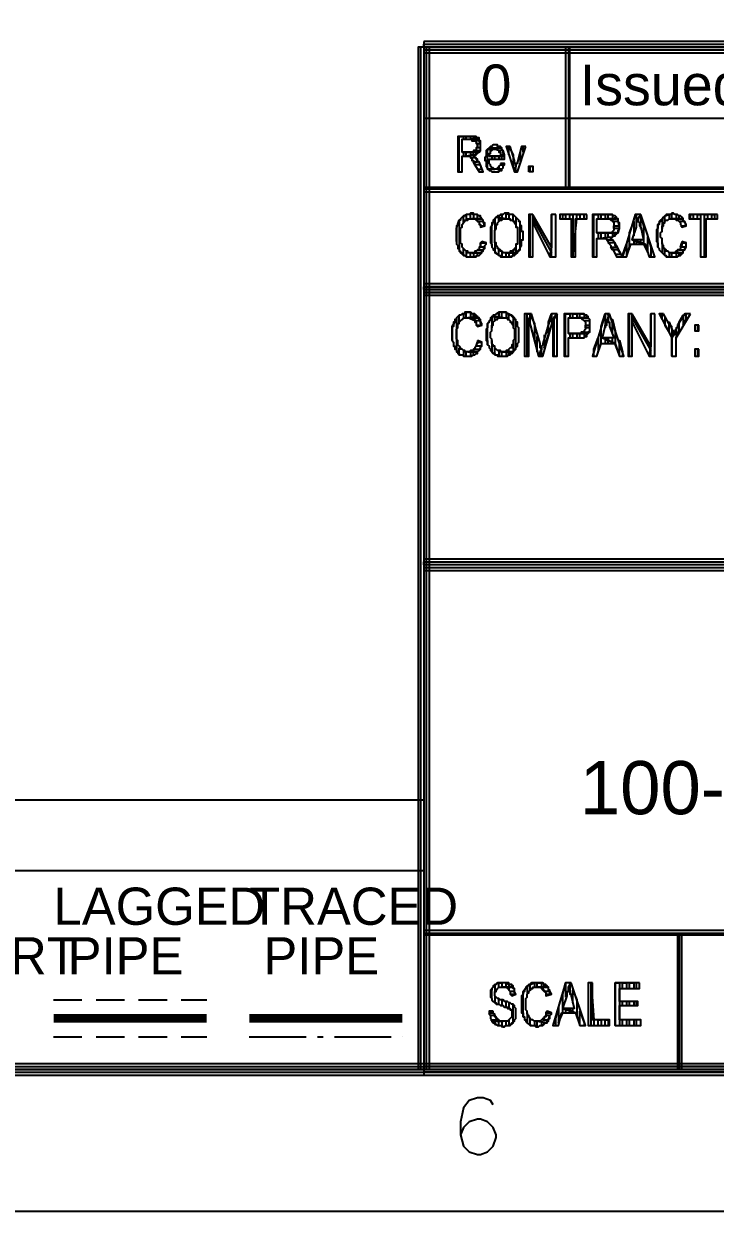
# Model space of a CAD drawing. Extents: x 0 to 594, y 0 to 420.
# Drawn here: x 375.8 to 424.6, y 0 to 83.8 of the extents above; entities that cross this region are included whole.
import ezdxf

# ---------------------------------------------------------------- set-up
doc = ezdxf.new("R2010")
doc.units = 0
doc.linetypes.add('GT110', pattern=[3, 2, -1])
doc.linetypes.add('GT111', pattern=[6, 4, -0.8, 0.4, -0.8])
doc.styles.add('HTX1', font='O8116901', dxfattribs={"width": 1.02})

msp = doc.modelspace()

# ---------------------------------------------------------------- linework, layer by layer
at = {"layer": 'GT_1', "flags": 128}
for points in [[(0, 0), (594, 0), (594, 420), (0, 420), (0, 0)], [(25, 10), (584, 10), (584, 85), (404, 85), (404, 410), (25, 410), (25, 10)], [(403.6, 10), (404.4, 10), (404.4, 82.1), (403.6, 82.1), (403.6, 10)], [(404.2, 10), (404.2, 82.1), (404, 82.1), (404, 10), (403.8, 10), (403.8, 82.1)], [(404, 82.5), (404, 81.7), (584, 81.7), (584, 82.5), (404, 82.5)], [(404, 81.9), (584, 81.9), (584, 82.1), (404, 82.1), (404, 82.3), (584, 82.3)], [(404, 82.1), (584, 82.1)], [(414.3, 82.1), (414, 82.1), (414, 72.1), (414.3, 72.1), (414.3, 82.1)], [(414.2, 82.1), (414.2, 72.1)], [(404, 77.1), (584, 77.1)], [(407.3, 75.8), (406.4, 75.8), (406.4, 73.3), (406.7, 73.3), (406.7, 74.4), (407, 74.4), (407.5, 74.5), (407.5, 74.5), (407.6, 74.5), (407.6, 74.5), (407.7, 74.5), (407.7, 74.6), (407.8, 74.6), (407.8, 74.6), (407.9, 74.7), (407.9, 74.7), (407.9, 74.7), (406.7, 74.7), (406.7, 75.6), (407.3, 75.6), (407.9, 75.6), (407.9, 75.7), (407.8, 75.7), (407.8, 75.7), (407.7, 75.8), (407.7, 75.8), (407.7, 75.8), (407.6, 75.8), (407.6, 75.8), (407.5, 75.8), (407.5, 75.8), (407.4, 75.8), (407.3, 75.8)], [(406.5, 73.3), (406.5, 75.8), (406.8, 75.8), (406.8, 75.6)], [(407.9, 75.6), (407.3, 75.6), (407.4, 75.6), (407.4, 75.5), (407.5, 75.5), (407.5, 75.5), (407.6, 75.5), (407.6, 75.5), (407.7, 75.4), (407.7, 75.4), (407.7, 75.3), (407.8, 75.3), (407.8, 75.2), (407.8, 75.1), (407.8, 75.1), (407.8, 75), (407.7, 75), (407.7, 74.9), (407.7, 74.9), (407.7, 74.8), (407.6, 74.8), (407.6, 74.8), (407.5, 74.8), (407.5, 74.7), (407.4, 74.7), (407.3, 74.7), (407.3, 74.7), (406.7, 74.7), (407.9, 74.7), (408, 74.8), (408, 74.8), (408, 74.9), (408, 74.9), (408, 75), (408, 75.1), (408, 75.1), (408, 75.2), (408, 75.3), (408, 75.3), (408, 75.4), (408, 75.5), (408, 75.5), (407.9, 75.5), (407.9, 75.6)], [(407, 75.6), (407, 75.8), (407.3, 75.8), (407.3, 75.6)], [(407.6, 74.8), (408, 74.8), (408, 75), (407.8, 75), (407.8, 75.3), (408, 75.3), (407.9, 75.5), (407.4, 75.5)], [(407.5, 75.6), (407.5, 75.8), (407.8, 75.7), (407.8, 75.6)], [(406.8, 74.7), (406.8, 74.4), (407, 74.4), (407, 74.7)], [(407.3, 74.7), (407.3, 74.5), (407.5, 74.5), (407.5, 74.7)], [(407.8, 74.7), (407.8, 74.6)], [(408.5, 74.9), (408.5, 74.9), (408.5, 74.9), (408.5, 74.8), (408.4, 74.8), (408.4, 74.7), (408.4, 74.6), (408.4, 74.6), (408.4, 74.5), (408.4, 74.4), (408.4, 74.4), (408.3, 74.3), (408.3, 74.2), (408.3, 74.1), (408.4, 74.1), (408.4, 74), (408.4, 73.9), (408.4, 73.9), (408.4, 73.8), (408.4, 73.7), (408.4, 73.7), (408.5, 73.6), (408.5, 73.6), (408.5, 73.5), (409, 73.5), (409, 73.5), (408.9, 73.6), (408.9, 73.6), (408.8, 73.6), (408.8, 73.6), (408.7, 73.7), (408.7, 73.7), (408.7, 73.8), (408.7, 73.8), (408.6, 73.9), (408.6, 73.9), (408.6, 74), (408.6, 74.1), (408.6, 74.2), (409.7, 74.2), (409.7, 74.2), (409.7, 74.3), (409.7, 74.4), (408.6, 74.4), (408.6, 74.5), (408.6, 74.6), (408.7, 74.6), (408.7, 74.7), (408.7, 74.7), (408.7, 74.8), (408.8, 74.8), (408.8, 74.9), (408.9, 74.9), (408.9, 74.9), (409, 74.9), (409, 74.9), (408.5, 74.9)], [(409, 75.2), (409, 75.2), (408.9, 75.2), (408.9, 75.2), (408.8, 75.1), (408.8, 75.1), (408.7, 75.1), (408.7, 75.1), (408.6, 75), (408.6, 75), (408.5, 74.9), (409, 74.9), (409.1, 74.9), (409.1, 74.9), (409.2, 74.9), (409.2, 74.9), (409.3, 74.8), (409.3, 74.8), (409.3, 74.7), (409.4, 74.7), (409.4, 74.6), (409.4, 74.6), (409.4, 74.5), (409.4, 74.4), (408.6, 74.4), (409.7, 74.4), (409.7, 74.5), (409.7, 74.5), (409.6, 74.6), (409.6, 74.7), (409.6, 74.7), (409.6, 74.8), (409.6, 74.8), (409.5, 74.9), (409.5, 74.9), (409.5, 75), (409.4, 75), (409.4, 75.1), (409.3, 75.1), (409.3, 75.1), (409.2, 75.1), (409.2, 75.2), (409.1, 75.2), (409.1, 75.2), (409, 75.2)], [(408.5, 73.5), (408.5, 74.9), (408.8, 74.9), (408.8, 74.8)], [(409.4, 74.5), (409.7, 74.5), (409.6, 74.8), (409.3, 74.8), (408.6, 75), (409.4, 75)], [(410.1, 75.1), (409.8, 75.1), (410.4, 73.3), (410.5, 73.7), (410.5, 73.7), (410.5, 73.8), (410.5, 73.9), (410.4, 73.9), (410.4, 74), (410.4, 74.1), (410.1, 75.1)], [(410, 74.5), (410, 75.1), (410.3, 74.5), (410.3, 73.7)], [(411.2, 75.1), (410.9, 75.1), (410.6, 74), (410.6, 74), (410.6, 73.9), (410.5, 73.9), (410.5, 73.8), (410.5, 73.7), (410.5, 73.7), (410.4, 73.3), (410.6, 73.3), (411.2, 75.1)], [(410.8, 74.7), (410.8, 73.9)], [(411, 74.7), (411, 75.1)], [(407.5, 74.5), (407, 74.4), (407.1, 74.4), (407.1, 74.4), (407.2, 74.4), (407.2, 74.4), (407.2, 74.4), (407.3, 74.4), (407.3, 74.3), (407.3, 74.3), (407.4, 74.3), (407.4, 74.2), (407.4, 74.1), (407.5, 74.1), (407.5, 74), (407.5, 74), (407.6, 73.9), (407.6, 73.8), (407.9, 73.3), (408.2, 73.3), (407.9, 74), (407.8, 74.1), (407.8, 74.1), (407.8, 74.2), (407.7, 74.2), (407.7, 74.3), (407.6, 74.3), (407.6, 74.4), (407.6, 74.4), (407.5, 74.4), (407.5, 74.5)], [(407.8, 73.5), (408.1, 73.5), (408, 73.8), (407.6, 73.8), (407.5, 74), (407.8, 74), (407.7, 74.3), (407.4, 74.3)], [(409.4, 73.9), (409.4, 73.8), (409.4, 73.8), (409.3, 73.7), (409.3, 73.7), (409.3, 73.6), (409.2, 73.6), (409.2, 73.6), (409.2, 73.6), (409.1, 73.5), (409, 73.5), (408.5, 73.5), (408.5, 73.5), (408.6, 73.5), (408.6, 73.4), (408.7, 73.4), (408.7, 73.4), (408.8, 73.3), (408.8, 73.3), (408.9, 73.3), (408.9, 73.3), (409, 73.3), (409, 73.3), (409.1, 73.3), (409.2, 73.3), (409.2, 73.3), (409.3, 73.3), (409.3, 73.3), (409.4, 73.4), (409.4, 73.4), (409.5, 73.4), (409.5, 73.5), (409.5, 73.5), (409.6, 73.6), (409.6, 73.6), (409.6, 73.7), (409.6, 73.7), (409.7, 73.8), (409.7, 73.9), (409.4, 73.9)], [(408.8, 74.4), (408.8, 74.2)], [(408.9, 73.3), (409.2, 73.3), (409.5, 73.5), (409.1, 73.5), (409.4, 73.8), (409.7, 73.8)], [(409, 74.2), (409, 74.4), (409.3, 74.4), (409.3, 74.2), (409.5, 74.2), (409.5, 74.4)], [(410.5, 73.3), (410.5, 73.9)], [(411.4, 73.3), (411.4, 73.7), (411.7, 73.7), (411.7, 73.3), (411.4, 73.3)], [(411.5, 73.3), (411.5, 73.7)], [(408.8, 73.6), (408.8, 73.5)], [(404, 72.2), (404, 71.9), (584, 71.9), (584, 72.2), (404, 72.2)], [(404, 72.1), (584, 72.1)], [(404, 72.1), (584, 72.1)], [(407.4, 70.4), (407.3, 70.4), (407.2, 70.3), (407.2, 70.3), (407.1, 70.3), (407.1, 70.3), (407, 70.3), (406.9, 70.2), (406.9, 70.2), (406.8, 70.2), (406.8, 70.1), (406.7, 70.1), (406.6, 70), (406.6, 70), (406.6, 69.9), (406.5, 69.9), (406.5, 69.8), (406.4, 69.7), (406.4, 69.6), (406.4, 69.6), (406.4, 69.6), (406.3, 69.5), (406.3, 69.4), (406.3, 69.3), (406.3, 69.3), (406.3, 69.2), (406.3, 69.1), (406.3, 69), (406.3, 68.9), (406.3, 68.8), (406.3, 68.8), (406.3, 68.7), (406.3, 68.6), (406.3, 68.5), (406.3, 68.4), (406.3, 68.3), (406.3, 68.3), (406.3, 68.2), (406.4, 68.1), (406.4, 68), (406.4, 68), (406.4, 67.9), (406.5, 67.9), (406.5, 67.8), (406.5, 67.7), (406.6, 67.7), (406.6, 67.6), (406.7, 67.6), (406.7, 67.5), (406.8, 67.5), (406.8, 67.4), (406.9, 67.4), (406.9, 67.4), (407, 67.3), (407, 67.3), (407.1, 67.3), (407.2, 67.3), (407.2, 67.3), (407.3, 67.3), (407.4, 67.3), (407.4, 67.3), (407.5, 67.3), (407.6, 67.3), (407.6, 67.3), (407.7, 67.3), (407.7, 67.3), (407.8, 67.4), (407.9, 67.4), (407.9, 67.4), (408, 67.5), (408, 67.5), (408.1, 67.6), (407.4, 67.6), (407.3, 67.6), (407.3, 67.6), (407.2, 67.6), (407.1, 67.6), (407.1, 67.7), (407, 67.7), (407, 67.7), (406.9, 67.8), (406.9, 67.8), (406.8, 67.9), (406.8, 67.9), (406.7, 68), (406.7, 68.1), (406.7, 68.2), (406.7, 68.2), (406.7, 68.2), (406.6, 68.3), (406.6, 68.4), (406.6, 68.5), (406.6, 68.6), (406.6, 68.7), (406.6, 68.7), (406.6, 68.8), (406.6, 68.9), (406.6, 69), (406.6, 69.1), (406.6, 69.2), (406.6, 69.2), (406.6, 69.3), (406.7, 69.4), (406.7, 69.5), (406.7, 69.5), (406.7, 69.6), (406.8, 69.7), (406.8, 69.7), (406.9, 69.8), (406.9, 69.9), (406.9, 69.9), (407, 69.9), (407.1, 69.9), (407.1, 70), (407.2, 70), (407.2, 70), (407.3, 70), (407.4, 70), (408.1, 70), (408, 70.1), (408, 70.1), (408, 70.2), (407.9, 70.2), (407.9, 70.2), (407.8, 70.3), (407.7, 70.3), (407.7, 70.3), (407.6, 70.3), (407.5, 70.3), (407.5, 70.4), (407.4, 70.4)], [(407.3, 70), (407.3, 70.4), (407.5, 70.3), (407.5, 70)], [(409.8, 70.4), (409.8, 70.4), (409.7, 70.4), (409.7, 70.4), (409.6, 70.3), (409.5, 70.3), (409.5, 70.3), (409.4, 70.3), (409.4, 70.3), (409.3, 70.2), (409.2, 70.2), (409.2, 70.1), (409.1, 70.1), (409.1, 70.1), (409.8, 70), (409.9, 70), (410, 70), (410, 70), (410.1, 70), (410.1, 69.9), (410.2, 69.9), (410.3, 69.9), (410.3, 69.8), (410.4, 69.8), (410.4, 69.7), (410.4, 69.7), (410.5, 69.6), (410.5, 69.5), (410.5, 69.4), (410.6, 69.4), (410.6, 69.3), (410.6, 69.2), (410.6, 69.2), (410.6, 69.1), (410.6, 69), (410.6, 68.9), (410.6, 68.8), (410.6, 68.7), (410.6, 68.6), (410.6, 68.6), (410.6, 68.5), (410.6, 68.4), (410.6, 68.3), (410.6, 68.2), (410.5, 68.2), (410.5, 68.1), (410.5, 68), (410.5, 68), (410.4, 67.9), (410.4, 67.8), (410.3, 67.8), (410.3, 67.7), (410.2, 67.7), (410.1, 67.7), (410.1, 67.6), (410, 67.6), (410, 67.6), (409.9, 67.6), (409.8, 67.6), (410.6, 67.6), (410.6, 67.7), (410.7, 67.7), (410.7, 67.8), (410.8, 67.8), (410.8, 67.9), (410.8, 68), (410.8, 68), (410.9, 68.1), (410.9, 68.1), (410.9, 68.2), (410.9, 68.3), (410.9, 68.4), (410.9, 68.5), (411, 68.5), (411, 68.6), (411, 68.7), (411, 68.8), (411, 68.9), (411, 69), (411, 69.1), (410.9, 69.1), (410.9, 69.2), (410.9, 69.3), (410.9, 69.4), (410.9, 69.5), (410.9, 69.5), (410.8, 69.6), (410.8, 69.6), (410.8, 69.7), (410.8, 69.8), (410.7, 69.8), (410.7, 69.9), (410.6, 70), (410.6, 70), (410.5, 70.1), (410.5, 70.1), (410.4, 70.2), (410.4, 70.2), (410.3, 70.2), (410.3, 70.3), (410.2, 70.3), (410.2, 70.3), (410.1, 70.3), (410, 70.3), (410, 70.4), (409.9, 70.4), (409.8, 70.4)], [(409.3, 70), (409.3, 70.2), (409.5, 70.3), (409.5, 70), (409.8, 70), (409.8, 70.4), (410, 70.3), (410, 70)], [(421.5, 70.4), (421.5, 70.4), (421.4, 70.3), (421.3, 70.3), (421.3, 70.3), (421.2, 70.3), (421.1, 70.3), (421.1, 70.2), (421, 70.2), (421, 70.2), (420.9, 70.1), (420.9, 70.1), (420.8, 70), (420.8, 70), (420.7, 69.9), (420.7, 69.9), (420.6, 69.8), (420.6, 69.7), (420.6, 69.6), (420.5, 69.6), (420.5, 69.5), (420.5, 69.4), (420.5, 69.3), (420.5, 69.3), (420.4, 69.2), (420.4, 69.1), (420.4, 69), (420.4, 68.9), (420.4, 68.8), (420.4, 68.8), (420.4, 68.7), (420.4, 68.6), (420.4, 68.5), (420.4, 68.4), (420.5, 68.3), (420.5, 68.3), (420.5, 68.2), (420.5, 68.1), (420.5, 68), (420.5, 68), (420.6, 67.9), (420.6, 67.9), (420.6, 67.8), (420.7, 67.7), (420.7, 67.7), (420.8, 67.6), (420.8, 67.6), (420.9, 67.5), (420.9, 67.5), (421, 67.4), (421, 67.4), (421.1, 67.4), (421.1, 67.3), (421.2, 67.3), (421.3, 67.3), (421.3, 67.3), (421.4, 67.3), (421.5, 67.3), (421.5, 67.3), (421.6, 67.3), (421.6, 67.3), (421.7, 67.3), (421.8, 67.3), (421.8, 67.3), (421.9, 67.3), (422, 67.4), (422, 67.4), (422.1, 67.4), (422.1, 67.5), (422.2, 67.5), (422.2, 67.6), (421.5, 67.6), (421.5, 67.6), (421.4, 67.6), (421.4, 67.6), (421.3, 67.6), (421.2, 67.7), (421.2, 67.7), (421.1, 67.7), (421.1, 67.8), (421, 67.8), (421, 67.9), (420.9, 67.9), (420.9, 68), (420.9, 68.1), (420.8, 68.2), (420.8, 68.2), (420.8, 68.2), (420.8, 68.3), (420.8, 68.4), (420.8, 68.5), (420.8, 68.6), (420.7, 68.7), (420.7, 68.7), (420.7, 68.8), (420.7, 68.9), (420.7, 69), (420.8, 69.1), (420.8, 69.2), (420.8, 69.2), (420.8, 69.3), (420.8, 69.4), (420.8, 69.5), (420.9, 69.5), (420.9, 69.6), (420.9, 69.7), (421, 69.7), (421, 69.8), (421.1, 69.9), (421.1, 69.9), (421.2, 69.9), (421.2, 69.9), (421.3, 70), (421.3, 70), (421.4, 70), (421.5, 70), (421.5, 70), (422.3, 70), (422.2, 70.1), (422.2, 70.1), (422.1, 70.2), (422.1, 70.2), (422, 70.2), (421.9, 70.3), (421.9, 70.3), (421.8, 70.3), (421.8, 70.3), (421.7, 70.3), (421.6, 70.4), (421.5, 70.4)], [(421.5, 70), (421.5, 70.4), (421.8, 70.3), (421.8, 70)], [(406.3, 68.4), (406.3, 69.3), (406.5, 69.9), (406.5, 67.7), (406.8, 67.4), (406.8, 67.9)], [(406.8, 69.7), (406.8, 70.2), (407, 70.3), (407, 69.9)], [(408.1, 70), (407.4, 70), (407.4, 70), (407.5, 70), (407.6, 70), (407.6, 70), (407.7, 69.9), (407.7, 69.9), (407.8, 69.9), (407.8, 69.8), (407.9, 69.8), (407.9, 69.7), (407.9, 69.6), (408, 69.6), (408, 69.5), (408, 69.4), (408.3, 69.5), (408.3, 69.5), (408.3, 69.6), (408.3, 69.7), (408.2, 69.8), (408.2, 69.8), (408.2, 69.9), (408.1, 70), (408.1, 70)], [(407.8, 70), (407.8, 70.3), (408, 70.1), (408, 70)], [(408, 69.5), (408.3, 69.5), (408.2, 69.8), (407.9, 69.8)], [(409.1, 70.1), (409, 70), (409, 69.9), (409, 69.9), (408.9, 69.9), (408.9, 69.8), (408.9, 69.7), (408.8, 69.7), (408.8, 69.6), (408.8, 69.5), (408.8, 69.5), (408.7, 69.4), (408.7, 69.3), (408.7, 69.2), (408.7, 69.1), (408.7, 69), (408.7, 69), (408.7, 68.9), (408.7, 68.8), (408.7, 68.7), (408.7, 68.7), (408.7, 68.6), (408.7, 68.5), (408.7, 68.4), (408.7, 68.3), (408.7, 68.3), (408.8, 68.2), (408.8, 68.1), (408.8, 68), (408.9, 67.9), (408.9, 67.9), (408.9, 67.8), (409, 67.7), (409, 67.7), (409.1, 67.6), (409.1, 67.6), (409.2, 67.5), (409.2, 67.5), (409.3, 67.4), (409.3, 67.4), (409.4, 67.4), (409.4, 67.3), (409.5, 67.3), (409.6, 67.3), (409.6, 67.3), (409.7, 67.3), (409.8, 67.3), (409.8, 67.3), (409.8, 67.3), (409.9, 67.3), (410, 67.3), (410, 67.3), (410.1, 67.3), (410.2, 67.3), (410.2, 67.3), (410.3, 67.4), (410.3, 67.4), (410.4, 67.4), (410.4, 67.5), (410.5, 67.5), (410.5, 67.5), (410.6, 67.6), (409.8, 67.6), (409.7, 67.6), (409.7, 67.6), (409.6, 67.6), (409.6, 67.6), (409.5, 67.7), (409.4, 67.7), (409.4, 67.8), (409.3, 67.8), (409.3, 67.9), (409.2, 67.9), (409.2, 67.9), (409.2, 68), (409.2, 68), (409.1, 68.1), (409.1, 68.2), (409.1, 68.3), (409, 68.3), (409, 68.4), (409, 68.5), (409, 68.6), (409, 68.7), (409, 68.8), (409, 68.8), (409, 68.9), (409, 69), (409, 69.1), (409, 69.2), (409.1, 69.3), (409.1, 69.4), (409.1, 69.4), (409.1, 69.5), (409.1, 69.6), (409.2, 69.6), (409.2, 69.7), (409.2, 69.7), (409.3, 69.8), (409.3, 69.8), (409.4, 69.9), (409.4, 69.9), (409.5, 69.9), (409.6, 70), (409.6, 70), (409.7, 70), (409.8, 70), (409.8, 70), (409.1, 70.1)], [(408.8, 68.1), (408.8, 69.5), (409, 70), (409, 69.2)], [(409.3, 69.8), (409.3, 70), (409.5, 70), (409.5, 70)], [(410.3, 69.9), (410.3, 70.3), (410.5, 70.1), (410.5, 69.4)], [(410.5, 68.2), (410.5, 67.6), (410.8, 67.9), (410.8, 69.7)], [(411.7, 70.3), (411.4, 70.3), (411.4, 67.3), (411.7, 67.3), (411.7, 69.7), (411.7, 70.3)], [(411.5, 67.3), (411.5, 70.3)], [(411.7, 70.3), (411.7, 69.7), (412.9, 67.3), (413, 68), (411.7, 70.3)], [(411.7, 70), (413, 67.6)], [(413.3, 70.3), (413, 70.3), (413, 68), (412.9, 67.3), (413.3, 67.3), (413.3, 70.3)], [(413, 67.3), (413, 70.3)], [(415.5, 70.3), (413.6, 70.3), (413.6, 70), (414.4, 70), (414.4, 67.3), (414.7, 67.3), (414.7, 70), (415.5, 70), (415.5, 70.3)], [(413.8, 70), (413.8, 70.3), (414, 70.3), (414, 70), (414.3, 70), (414.3, 70.3), (414.5, 70.3), (414.5, 67.3), (414.8, 70), (414.8, 70.3), (415, 70.3), (415, 70), (415.3, 70), (415.3, 70.3)], [(416.9, 70.3), (415.9, 70.3), (415.9, 67.3), (416.2, 67.3), (416.2, 68.6), (416.5, 68.6), (417.1, 68.7), (417.1, 68.7), (417.2, 68.7), (417.3, 68.7), (417.4, 68.8), (417.4, 68.8), (417.5, 68.8), (417.5, 68.9), (417.6, 68.9), (417.6, 69), (416.2, 69), (416.2, 70), (416.9, 70), (417.6, 70), (417.6, 70.1), (417.5, 70.2), (417.5, 70.2), (417.4, 70.2), (417.4, 70.2), (417.3, 70.3), (417.3, 70.3), (417.2, 70.3), (417.2, 70.3), (417.1, 70.3), (417, 70.3), (416.9, 70.3)], [(416, 67.3), (416, 70.3), (416.3, 70.3), (416.3, 70)], [(417.6, 70), (416.9, 70), (417, 70), (417, 70), (417.1, 70), (417.2, 69.9), (417.2, 69.9), (417.3, 69.9), (417.3, 69.8), (417.4, 69.8), (417.4, 69.7), (417.4, 69.7), (417.4, 69.6), (417.4, 69.5), (417.4, 69.5), (417.4, 69.4), (417.4, 69.3), (417.4, 69.2), (417.4, 69.2), (417.3, 69.1), (417.3, 69.1), (417.2, 69), (417.1, 69), (417.1, 69), (417, 69), (416.9, 69), (416.9, 69), (416.2, 69), (417.6, 69), (417.7, 69), (417.7, 69.1), (417.7, 69.2), (417.7, 69.2), (417.8, 69.3), (417.8, 69.4), (417.8, 69.5), (417.8, 69.6), (417.8, 69.6), (417.8, 69.7), (417.7, 69.8), (417.7, 69.9), (417.7, 69.9), (417.7, 70), (417.6, 70)], [(416.5, 70), (416.5, 70.3), (416.8, 70.3), (416.8, 70)], [(417, 70), (417, 70.3), (417.3, 70.3), (417.3, 70)], [(417.2, 69), (417.7, 69), (417.8, 69.3), (417.4, 69.3), (417.4, 69.5), (417.8, 69.5), (417.7, 69.8), (417.4, 69.8)], [(417.5, 70), (417.5, 70.1)], [(419.3, 70.3), (418.9, 70.3), (418, 67.3), (418.3, 67.3), (418.6, 68.2), (419.6, 68.2), (418.7, 68.5), (419, 69.4), (419, 69.4), (419, 69.5), (419, 69.6), (419, 69.7), (419, 69.8), (419.1, 69.8), (419.1, 69.9), (419.1, 70), (419.3, 70.3)], [(418, 67.3), (418, 67.4), (418.3, 68.2), (418.3, 67.3), (418.5, 68), (418.5, 69), (418.8, 69.8), (418.8, 68.8)], [(419.3, 70.3), (419.1, 70), (419.1, 69.9), (419.1, 69.9), (419.1, 69.8), (419.2, 69.7), (419.2, 69.6), (419.2, 69.6), (419.2, 69.5), (419.3, 69.4), (419.5, 68.5), (418.7, 68.5), (419.6, 68.2), (419.9, 67.3), (420.3, 67.3), (419.3, 70.3)], [(419, 69.8), (419, 70.3)], [(419.3, 69.3), (419.3, 70.2), (419.5, 69.5), (419.5, 68.2), (419.8, 67.6), (419.8, 68.7), (420, 68), (420, 67.3)], [(420.5, 68), (420.5, 69.6), (420.8, 70), (420.8, 69.3)], [(421, 69.8), (421, 70.2), (421.3, 70.3), (421.3, 70)], [(422.3, 70), (421.5, 70), (421.6, 70), (421.6, 70), (421.7, 70), (421.8, 70), (421.8, 69.9), (421.9, 69.9), (421.9, 69.9), (422, 69.8), (422, 69.8), (422.1, 69.7), (422.1, 69.6), (422.1, 69.6), (422.2, 69.5), (422.2, 69.4), (422.5, 69.5), (422.5, 69.5), (422.5, 69.6), (422.4, 69.7), (422.4, 69.8), (422.4, 69.8), (422.3, 69.9), (422.3, 70), (422.3, 70)], [(422, 70), (422, 70.2)], [(422.1, 69.5), (422.5, 69.5), (422.4, 69.8), (422, 69.8)], [(424.7, 70.3), (422.7, 70.3), (422.7, 70), (423.5, 70), (423.5, 67.3), (423.9, 67.3), (423.9, 70), (424.7, 70), (424.7, 70.3)], [(422.8, 70), (422.8, 70.3), (423, 70.3), (423, 70), (423.3, 70), (423.3, 70.3), (423.5, 70.3), (423.5, 67.3), (423.8, 67.3), (423.8, 70.3), (424, 70.3), (424, 70), (424.3, 70), (424.3, 70.3), (424.5, 70.3), (424.5, 70)], [(416.3, 69), (416.3, 68.6), (416.5, 68.6), (416.5, 69)], [(417.1, 68.7), (416.5, 68.6), (416.6, 68.6), (416.7, 68.6), (416.7, 68.6), (416.7, 68.6), (416.8, 68.6), (416.9, 68.5), (416.9, 68.5), (416.9, 68.5), (417, 68.4), (417, 68.3), (417.1, 68.3), (417.1, 68.2), (417.1, 68.2), (417.2, 68.1), (417.2, 68), (417.3, 67.9), (417.6, 67.3), (418, 67.3), (417.6, 68.1), (417.5, 68.1), (417.5, 68.2), (417.5, 68.3), (417.4, 68.4), (417.4, 68.4), (417.3, 68.5), (417.3, 68.5), (417.3, 68.5), (417.2, 68.6), (417.2, 68.6), (417.1, 68.7)], [(416.8, 69), (416.8, 68.6), (417, 68.7), (417, 69)], [(417.3, 69), (417.3, 68.7), (417.5, 68.9), (417.5, 69)], [(408.1, 68.4), (408, 68.3), (408, 68.2), (408, 68.1), (408, 68), (407.9, 68), (407.9, 67.9), (407.9, 67.8), (407.8, 67.8), (407.8, 67.8), (407.7, 67.7), (407.7, 67.7), (407.6, 67.7), (407.6, 67.6), (407.5, 67.6), (407.4, 67.6), (407.4, 67.6), (408.1, 67.6), (408.1, 67.6), (408.1, 67.7), (408.2, 67.7), (408.2, 67.8), (408.3, 67.9), (408.3, 67.9), (408.3, 68), (408.3, 68.1), (408.4, 68.2), (408.4, 68.3), (408.1, 68.4)], [(407.8, 67.8), (408.2, 67.8), (408.3, 68), (408, 68), (408, 68.3), (408.3, 68.3)], [(409, 68.3), (409, 67.6), (409.3, 67.4), (409.3, 67.9)], [(417.5, 67.5), (417.9, 67.5), (417.7, 67.8), (417.3, 67.8), (417.2, 68), (417.6, 68), (417.5, 68.3), (417.1, 68.3), (416.9, 68.5), (417.3, 68.5)], [(418.8, 68.5), (418.8, 68.2), (419, 68.2), (419, 68.4)], [(418.8, 68.5), (418.8, 68.5), (419, 68.5), (419, 68.4), (419.3, 68.3), (419.3, 68.5)], [(419.3, 68.3), (419.3, 68.2), (419.5, 68.2), (419.5, 68.2)], [(420.8, 68.3), (420.8, 67.6), (421, 67.4), (421, 67.8)], [(422.2, 68.4), (422.2, 68.3), (422.2, 68.2), (422.2, 68.1), (422.1, 68), (422.1, 68), (422.1, 67.9), (422, 67.8), (422, 67.8), (421.9, 67.8), (421.9, 67.7), (421.8, 67.7), (421.8, 67.7), (421.7, 67.6), (421.7, 67.6), (421.6, 67.6), (421.5, 67.6), (422.2, 67.6), (422.3, 67.6), (422.3, 67.7), (422.3, 67.7), (422.4, 67.8), (422.4, 67.9), (422.4, 67.9), (422.5, 68), (422.5, 68.1), (422.5, 68.2), (422.5, 68.3), (422.2, 68.4)], [(422, 67.8), (422.4, 67.8), (422.5, 68), (422.1, 68), (422.2, 68.3), (422.5, 68.3)], [(407, 67.7), (407, 67.3), (407.3, 67.3), (407.3, 67.6)], [(407.5, 67.6), (407.5, 67.3), (407.8, 67.4), (407.8, 67.6)], [(408, 67.6), (408, 67.5)], [(409.5, 67.7), (409.5, 67.3), (409.8, 67.3), (409.8, 67.6), (410, 67.6), (410, 67.3), (410.3, 67.4), (410.3, 67.6), (410.5, 67.6), (410.5, 67.5)], [(410, 67.6), (410, 67.6), (410.3, 67.6), (410.3, 67.8)], [(421.3, 67.6), (421.3, 67.3), (421.5, 67.3), (421.5, 67.6)], [(421.8, 67.6), (421.8, 67.3), (422, 67.4), (422, 67.6)], [(584, 64.6), (584, 65.4), (404, 65.4), (404, 64.6), (584, 64.6)], [(404, 65.4), (404, 64.6), (584, 64.6), (584, 65.4), (404, 65.4)], [(584, 65.2), (404, 65.2), (404, 65), (584, 65), (584, 64.8), (404, 64.8)], [(404, 64.8), (584, 64.8), (584, 65), (404, 65), (404, 65.2), (584, 65.2)], [(404, 65), (584, 65)], [(407.1, 63.4), (407.1, 63.4), (407.1, 63.4), (407, 63.4), (406.9, 63.4), (406.9, 63.3), (406.8, 63.3), (406.7, 63.3), (406.7, 63.3), (406.6, 63.2), (406.5, 63.2), (406.5, 63.2), (406.4, 63.1), (406.4, 63.1), (406.3, 63), (406.3, 62.9), (406.2, 62.9), (406.2, 62.8), (406.2, 62.7), (406.1, 62.7), (406.1, 62.6), (406.1, 62.5), (406.1, 62.4), (406, 62.4), (406, 62.3), (406, 62.2), (406, 62.1), (406, 62), (406, 61.9), (406, 61.9), (406, 61.8), (406, 61.7), (406, 61.6), (406, 61.5), (406, 61.4), (406, 61.4), (406.1, 61.3), (406.1, 61.2), (406.1, 61.1), (406.1, 61.1), (406.1, 61), (406.2, 61), (406.2, 60.9), (406.2, 60.8), (406.3, 60.8), (406.3, 60.7), (406.3, 60.6), (406.4, 60.6), (406.4, 60.5), (406.5, 60.5), (406.5, 60.4), (406.6, 60.4), (406.7, 60.4), (406.7, 60.4), (406.8, 60.3), (406.8, 60.3), (406.9, 60.3), (407, 60.3), (407, 60.3), (407.1, 60.3), (407.2, 60.3), (407.2, 60.3), (407.3, 60.3), (407.4, 60.3), (407.4, 60.3), (407.5, 60.4), (407.5, 60.4), (407.6, 60.4), (407.7, 60.5), (407.7, 60.5), (407.8, 60.5), (407.8, 60.6), (407.1, 60.6), (407.1, 60.6), (407, 60.6), (406.9, 60.6), (406.9, 60.7), (406.8, 60.7), (406.8, 60.7), (406.7, 60.8), (406.6, 60.8), (406.6, 60.8), (406.6, 60.9), (406.5, 61), (406.5, 61), (406.4, 61.1), (406.4, 61.2), (406.4, 61.2), (406.4, 61.3), (406.4, 61.3), (406.4, 61.4), (406.3, 61.5), (406.3, 61.6), (406.3, 61.7), (406.3, 61.8), (406.3, 61.9), (406.3, 61.9), (406.3, 62), (406.3, 62.1), (406.3, 62.2), (406.4, 62.3), (406.4, 62.4), (406.4, 62.4), (406.4, 62.5), (406.4, 62.6), (406.5, 62.6), (406.5, 62.7), (406.6, 62.8), (406.6, 62.8), (406.7, 62.9), (406.7, 62.9), (406.7, 62.9), (406.8, 63), (406.9, 63), (406.9, 63), (407, 63), (407.1, 63), (407.1, 63), (407.8, 63.1), (407.8, 63.1), (407.7, 63.2), (407.7, 63.2), (407.6, 63.2), (407.6, 63.3), (407.5, 63.3), (407.5, 63.3), (407.4, 63.3), (407.3, 63.4), (407.3, 63.4), (407.2, 63.4), (407.1, 63.4)], [(406, 61.4), (406, 62.4), (406.3, 62.9), (406.3, 60.7), (406.5, 60.4), (406.5, 60.9)], [(406.5, 62.7), (406.5, 63.2), (406.8, 63.3), (406.8, 63)], [(407, 63), (407, 63.4), (407.3, 63.4), (407.3, 63)], [(407.8, 63.1), (407.1, 63), (407.2, 63), (407.2, 63), (407.3, 63), (407.4, 63), (407.4, 63), (407.5, 62.9), (407.5, 62.9), (407.6, 62.9), (407.6, 62.8), (407.6, 62.7), (407.7, 62.7), (407.7, 62.6), (407.7, 62.5), (407.8, 62.4), (408.1, 62.5), (408.1, 62.6), (408, 62.6), (408, 62.7), (408, 62.8), (408, 62.9), (407.9, 62.9), (407.9, 63), (407.8, 63.1)], [(407.7, 62.5), (408.1, 62.5), (408, 62.8), (407.6, 62.8), (407.1, 63), (407.9, 63)], [(407.5, 63.1), (407.5, 63.3), (407.8, 63.1), (407.8, 63.1)], [(408.8, 63.1), (408.8, 63), (408.7, 63), (408.7, 62.9), (408.7, 62.9), (408.6, 62.8), (408.6, 62.8), (408.6, 62.7), (408.5, 62.6), (408.5, 62.6), (408.5, 62.5), (408.5, 62.4), (408.5, 62.3), (408.4, 62.2), (408.4, 62.2), (408.4, 62.1), (408.4, 62), (408.4, 61.9), (408.4, 61.8), (408.4, 61.8), (408.4, 61.7), (408.4, 61.6), (408.4, 61.5), (408.4, 61.4), (408.5, 61.4), (408.5, 61.3), (408.5, 61.2), (408.5, 61.1), (408.6, 61), (408.6, 61), (408.6, 60.9), (408.7, 60.8), (408.7, 60.8), (408.7, 60.7), (408.8, 60.6), (408.8, 60.6), (408.9, 60.5), (409, 60.5), (409, 60.5), (409, 60.4), (409.1, 60.4), (409.2, 60.4), (409.2, 60.3), (409.3, 60.3), (409.4, 60.3), (409.4, 60.3), (409.5, 60.3), (409.6, 60.3), (409.6, 60.3), (409.7, 60.3), (409.8, 60.3), (409.8, 60.3), (409.9, 60.3), (410, 60.4), (410, 60.4), (410.1, 60.4), (410.1, 60.5), (410.2, 60.5), (410.2, 60.5), (410.3, 60.6), (410.3, 60.6), (409.6, 60.6), (409.5, 60.6), (409.4, 60.6), (409.4, 60.7), (409.3, 60.7), (409.2, 60.7), (409.2, 60.7), (409.1, 60.8), (409.1, 60.8), (409, 60.9), (409, 60.9), (409, 61), (408.9, 61), (408.9, 61.1), (408.9, 61.1), (408.8, 61.2), (408.8, 61.3), (408.8, 61.4), (408.8, 61.4), (408.8, 61.5), (408.7, 61.6), (408.7, 61.7), (408.7, 61.8), (408.7, 61.9), (408.7, 62), (408.8, 62.1), (408.8, 62.2), (408.8, 62.2), (408.8, 62.3), (408.8, 62.4), (408.8, 62.5), (408.9, 62.5), (408.9, 62.6), (408.9, 62.7), (408.9, 62.7), (409, 62.8), (409, 62.8), (409.1, 62.9), (409.1, 62.9), (409.2, 62.9), (409.2, 63), (409.3, 63), (409.4, 63), (409.4, 63), (409.5, 63), (409.6, 63), (408.8, 63.1)], [(408.5, 61.1), (408.5, 62.6), (408.8, 63), (408.8, 62.3)], [(409.6, 63.4), (409.5, 63.4), (409.4, 63.4), (409.3, 63.4), (409.3, 63.4), (409.2, 63.3), (409.2, 63.3), (409.1, 63.3), (409, 63.2), (409, 63.2), (408.9, 63.2), (408.9, 63.1), (408.8, 63.1), (409.6, 63), (409.6, 63), (409.7, 63), (409.8, 63), (409.8, 63), (409.9, 63), (409.9, 62.9), (410, 62.9), (410, 62.9), (410.1, 62.8), (410.1, 62.7), (410.2, 62.7), (410.2, 62.6), (410.3, 62.5), (410.3, 62.5), (410.3, 62.4), (410.3, 62.3), (410.3, 62.3), (410.4, 62.2), (410.4, 62.1), (410.4, 62), (410.4, 61.9), (410.4, 61.8), (410.4, 61.8), (410.4, 61.7), (410.4, 61.6), (410.4, 61.5), (410.3, 61.4), (410.3, 61.3), (410.3, 61.3), (410.3, 61.2), (410.3, 61.1), (410.2, 61.1), (410.2, 61), (410.2, 60.9), (410.1, 60.9), (410.1, 60.9), (410, 60.8), (410, 60.8), (409.9, 60.7), (409.9, 60.7), (409.8, 60.7), (409.8, 60.6), (409.7, 60.6), (409.6, 60.6), (409.6, 60.6), (410.3, 60.6), (410.4, 60.7), (410.4, 60.7), (410.5, 60.8), (410.5, 60.9), (410.5, 60.9), (410.6, 61), (410.6, 61), (410.6, 61.1), (410.6, 61.2), (410.6, 61.2), (410.7, 61.3), (410.7, 61.4), (410.7, 61.5), (410.7, 61.6), (410.7, 61.7), (410.7, 61.7), (410.7, 61.8), (410.7, 61.9), (410.7, 62), (410.7, 62.1), (410.7, 62.2), (410.7, 62.3), (410.7, 62.3), (410.6, 62.4), (410.6, 62.5), (410.6, 62.6), (410.6, 62.6), (410.6, 62.7), (410.5, 62.7), (410.5, 62.8), (410.5, 62.9), (410.4, 62.9), (410.4, 63), (410.3, 63), (410.3, 63.1), (410.2, 63.1), (410.2, 63.2), (410.1, 63.2), (410.1, 63.2), (410, 63.3), (410, 63.3), (409.9, 63.3), (409.8, 63.4), (409.8, 63.4), (409.7, 63.4), (409.6, 63.4), (409.6, 63.4)], [(409, 63.1), (409, 63.2), (409.3, 63.4), (409.3, 63.1), (409.5, 63), (409.5, 63.4), (409.8, 63.4), (409.8, 63)], [(409, 62.8), (409, 63.1), (409.3, 63.1), (409.3, 63)], [(410, 62.9), (410, 63.3), (410.3, 63.1), (410.3, 62.5)], [(411.6, 63.3), (411.1, 63.3), (411.1, 60.3), (411.4, 60.3), (411.4, 62.9), (411.6, 63.3)], [(411.3, 60.3), (411.3, 63.3), (411.5, 63.3), (411.5, 63.2)], [(411.6, 63.3), (411.4, 62.9), (412.1, 60.3), (412.3, 60.8), (412.3, 60.8), (412.2, 60.9), (412.2, 60.9), (412.2, 61), (412.2, 61.1), (412.2, 61.2), (411.6, 63.3)], [(411.5, 62.4), (411.5, 63.2), (411.8, 62.6), (411.8, 61.5), (412, 60.6), (412, 61.7)], [(413.4, 63.3), (413, 63.3), (412.4, 61.2), (412.4, 61.1), (412.3, 61), (412.3, 61), (412.3, 60.9), (412.3, 60.8), (412.3, 60.8), (412.1, 60.3), (412.4, 60.3), (413.1, 62.8), (413.4, 63.3)], [(412.5, 61.8), (412.5, 60.9), (412.8, 61.8), (412.8, 62.7), (413, 63.3), (413, 62.7), (413.3, 63.2), (413.3, 63.3)], [(413.4, 63.3), (413.1, 62.8), (413.1, 60.3), (413.4, 60.3), (413.4, 63.3)], [(413.2, 60.3), (413.2, 63.1)], [(414.8, 63.3), (413.9, 63.3), (413.9, 60.3), (414.2, 60.3), (414.2, 61.6), (414.8, 61.6), (414.9, 61.6), (415, 61.6), (415.1, 61.6), (415.1, 61.6), (415.2, 61.6), (415.3, 61.6), (415.3, 61.6), (415.4, 61.7), (415.4, 61.7), (415.5, 61.7), (415.5, 61.8), (415.5, 61.8), (415.6, 61.9), (414.2, 61.9), (414.2, 63), (414.8, 63), (415.6, 63), (415.6, 63.1), (415.5, 63.1), (415.5, 63.2), (415.4, 63.2), (415.4, 63.2), (415.3, 63.3), (415.3, 63.3), (415.2, 63.3), (415.2, 63.3), (415.1, 63.3), (415, 63.3), (415, 63.3), (414.9, 63.3), (414.8, 63.3)], [(414, 60.3), (414, 63.3), (414.3, 63.3), (414.3, 63)], [(415.6, 63), (414.8, 63), (414.9, 63), (415, 63), (415, 63), (415.1, 63), (415.1, 63), (415.2, 62.9), (415.2, 62.9), (415.3, 62.8), (415.3, 62.8), (415.3, 62.8), (415.4, 62.7), (415.4, 62.6), (415.4, 62.5), (415.4, 62.5), (415.4, 62.4), (415.4, 62.3), (415.4, 62.2), (415.4, 62.2), (415.3, 62.1), (415.3, 62.1), (415.3, 62), (415.2, 62), (415.2, 62), (415.1, 62), (415.1, 61.9), (415, 61.9), (414.9, 61.9), (414.8, 61.9), (414.2, 61.9), (415.6, 61.9), (415.6, 61.9), (415.6, 62), (415.7, 62.1), (415.7, 62.1), (415.7, 62.2), (415.7, 62.3), (415.7, 62.4), (415.7, 62.5), (415.7, 62.6), (415.7, 62.6), (415.7, 62.7), (415.7, 62.8), (415.7, 62.9), (415.7, 62.9), (415.6, 63)], [(414.5, 63), (414.5, 63.3), (414.8, 63.3), (414.8, 63)], [(415, 63), (415, 63.3), (415.3, 63.3), (415.3, 63)], [(415.5, 63), (415.5, 63.1)], [(417.1, 63.3), (416.8, 63.3), (415.9, 60.3), (416.2, 60.3), (416.5, 61.2), (417.5, 61.2), (416.6, 61.6), (416.8, 62.4), (416.8, 62.5), (416.9, 62.5), (416.9, 62.6), (416.9, 62.7), (416.9, 62.8), (416.9, 62.9), (417, 62.9), (417, 63), (417.1, 63.3)], [(416, 60.3), (416, 60.8), (416.3, 61.6), (416.3, 60.6), (416.5, 61.2), (416.5, 62.4), (416.8, 63.3), (416.8, 62.3)], [(417.1, 63.3), (417, 63), (417, 63), (417, 62.9), (417, 62.8), (417, 62.7), (417.1, 62.7), (417.1, 62.6), (417.1, 62.5), (417.1, 62.4), (417.4, 61.6), (416.6, 61.6), (417.5, 61.2), (417.8, 60.3), (418.1, 60.3), (417.1, 63.3)], [(417, 63.2), (417, 63.3)], [(417, 63.2), (417, 62.7)], [(417.3, 61.9), (417.3, 62.9), (417.5, 62.1), (417.5, 61.1), (417.8, 60.3), (417.8, 61.4), (418, 60.6), (418, 60.3)], [(418.7, 63.3), (418.4, 63.3), (418.4, 60.3), (418.7, 60.3), (418.7, 62.7), (418.7, 63.3)], [(418.5, 60.3), (418.5, 63.3)], [(418.7, 63.3), (418.7, 62.7), (419.9, 60.3), (420, 61), (418.7, 63.3)], [(418.7, 63), (420, 60.7)], [(420.3, 63.3), (420, 63.3), (420, 61), (419.9, 60.3), (420.3, 60.3), (420.3, 63.3)], [(420, 60.3), (420, 63.3)], [(420.9, 63.3), (420.6, 63.3), (421.5, 61.6), (421.7, 61.9), (421.7, 61.9), (421.6, 62), (421.6, 62.1), (421.6, 62.1), (421.5, 62.2), (421.5, 62.3), (421.5, 62.4), (421.4, 62.4), (420.9, 63.3)], [(420.8, 62.9), (420.8, 63.3), (421, 63.1), (421, 62.5), (421.3, 62), (421.3, 62.7), (421.5, 62.2), (421.5, 61.7)], [(421.5, 60.3), (421.5, 61.7), (421.8, 62.2), (421.8, 61.6), (422, 62.1), (422, 62.7), (422.3, 63.2), (422.3, 62.5), (422.5, 62.9), (422.5, 63.3)], [(422.8, 63.3), (422.4, 63.3), (421.9, 62.5), (421.9, 62.4), (421.9, 62.3), (421.8, 62.3), (421.8, 62.2), (421.8, 62.1), (421.7, 62.1), (421.7, 62), (421.7, 61.9), (421.5, 61.6), (421.5, 60.3), (421.8, 60.3), (421.8, 61.6), (422.8, 63.3)], [(410.3, 61.2), (410.3, 60.6), (410.5, 60.9), (410.5, 62.7)], [(415.3, 62), (415.7, 62), (415.7, 62.3), (415.4, 62.3), (415.4, 62.5), (415.7, 62.5), (415.7, 62.8), (415.3, 62.8)], [(423.4, 62.5), (423.1, 62.5), (423.1, 62.1), (423.4, 62.1), (423.4, 62.5)], [(423.3, 62.5), (423.3, 62.1)], [(407.8, 61.4), (407.8, 61.3), (407.8, 61.2), (407.7, 61.1), (407.7, 61.1), (407.7, 61), (407.6, 60.9), (407.6, 60.9), (407.6, 60.8), (407.5, 60.8), (407.5, 60.7), (407.4, 60.7), (407.4, 60.7), (407.3, 60.7), (407.2, 60.6), (407.2, 60.6), (407.1, 60.6), (407.8, 60.6), (407.8, 60.6), (407.9, 60.7), (407.9, 60.7), (408, 60.8), (408, 60.9), (408, 61), (408.1, 61), (408.1, 61.1), (408.1, 61.2), (408.1, 61.3), (407.8, 61.4)], [(407.5, 60.8), (407.9, 60.8), (408.1, 61), (407.7, 61), (407.8, 61.3), (408.1, 61.3)], [(408.8, 61.4), (408.8, 60.6), (409, 60.4), (409, 60.9)], [(414.3, 61.9), (414.3, 61.6), (414.5, 61.6), (414.5, 61.9)], [(414.8, 61.9), (414.8, 61.6), (415, 61.6), (415, 61.9)], [(415.3, 61.9), (415.3, 61.6), (415.5, 61.8), (415.5, 61.9)], [(416.8, 61.5), (416.8, 61.6)], [(416.8, 61.5), (416.8, 61.2), (417, 61.2), (417, 61.4)], [(417, 61.6), (417, 61.4), (417.3, 61.3), (417.3, 61.6)], [(417.3, 61.3), (417.3, 61.2)], [(406.8, 60.7), (406.8, 60.3), (407, 60.3), (407, 60.6)], [(407.3, 60.6), (407.3, 60.3), (407.5, 60.4), (407.5, 60.6)], [(409.3, 60.7), (409.3, 60.3), (409.5, 60.3), (409.5, 60.6), (409.8, 60.6), (409.8, 60.3), (410, 60.4), (410, 60.6), (410.3, 60.6), (410.3, 60.6)], [(409.8, 60.7), (409.8, 60.6), (410, 60.6), (410, 60.8)], [(412.3, 60.3), (412.3, 60.8)], [(423.4, 60.8), (423.1, 60.8), (423.1, 60.3), (423.4, 60.3), (423.4, 60.8)], [(423.3, 60.8), (423.3, 60.3)], [(584, 45.2), (584, 46), (404, 46), (404, 45.2), (584, 45.2)], [(404, 45.4), (584, 45.4), (584, 45.6), (404, 45.6), (404, 45.8), (584, 45.8)], [(404, 29), (309, 29), (309, 24)], [(404, 24), (309, 24)], [(376.4, 24), (360.8, 24)], [(390.2, 24), (376.4, 24)], [(404, 24), (390.2, 24)], [(584, 19.5), (584, 19.8), (404, 19.8), (404, 19.5), (584, 19.5)], [(584, 19.6), (404, 19.6)], [(404, 19.6), (422, 19.6), (422, 10)], [(422.2, 19.6), (421.9, 19.6), (421.9, 10), (422.2, 10), (422.2, 19.6)], [(409.6, 16.1), (409.5, 16.1), (409.4, 16.1), (409.4, 16.1), (409.3, 16.1), (409.2, 16.1), (409.2, 16.1), (409.1, 16), (409.1, 16), (409, 16), (408.9, 15.9), (408.9, 15.9), (408.9, 15.8), (408.8, 15.7), (408.8, 15.7), (408.8, 15.6), (408.7, 15.6), (408.7, 15.5), (408.7, 15.4), (408.7, 15.3), (408.7, 15.3), (408.7, 15.2), (408.7, 15.1), (408.8, 15), (408.8, 14.9), (408.8, 14.9), (408.9, 14.8), (408.9, 14.8), (409, 14.7), (409.1, 14.7), (409.1, 14.6), (409.2, 14.6), (409.2, 14.6), (409.3, 14.6), (409.4, 14.5), (409.4, 14.5), (409.5, 14.5), (409.6, 14.5), (409.7, 14.4), (409.7, 14.4), (409.8, 14.4), (409.9, 14.4), (409.9, 14.3), (409.9, 14.3), (410, 14.3), (410.1, 14.3), (410.1, 14.2), (410.2, 14.2), (410.2, 14.1), (410.2, 14.1), (410.2, 14), (410.2, 13.9), (410.2, 13.9), (410.2, 13.8), (410.2, 13.7), (410.2, 13.7), (410.1, 13.6), (410.1, 13.6), (410, 13.5), (410, 13.5), (409.9, 13.4), (409.8, 13.4), (409.8, 13.4), (409.7, 13.4), (409.6, 13.4), (408.8, 13.4), (408.9, 13.3), (408.9, 13.3), (409, 13.2), (409, 13.2), (409.1, 13.2), (409.2, 13.1), (409.2, 13.1), (409.3, 13.1), (409.4, 13.1), (409.4, 13.1), (409.5, 13.1), (409.6, 13), (409.6, 13), (409.7, 13), (409.7, 13), (409.8, 13.1), (409.9, 13.1), (409.9, 13.1), (410, 13.1), (410.1, 13.1), (410.1, 13.2), (410.1, 13.2), (410.2, 13.2), (410.2, 13.3), (410.3, 13.3), (410.3, 13.4), (410.4, 13.4), (410.4, 13.5), (410.5, 13.6), (410.5, 13.6), (410.5, 13.7), (410.5, 13.8), (410.5, 13.9), (410.5, 13.9), (410.5, 14), (410.5, 14.1), (410.5, 14.2), (410.5, 14.2), (410.5, 14.3), (410.4, 14.4), (410.4, 14.4), (410.4, 14.5), (410.3, 14.5), (410.3, 14.6), (410.2, 14.6), (410.1, 14.7), (410.1, 14.7), (410.1, 14.7), (410, 14.7), (410, 14.7), (409.9, 14.8), (409.8, 14.8), (409.8, 14.8), (409.7, 14.8), (409.6, 14.9), (409.5, 14.9), (409.4, 14.9), (409.4, 14.9), (409.3, 15), (409.2, 15), (409.2, 15), (409.1, 15.1), (409.1, 15.1), (409.1, 15.1), (409, 15.2), (409, 15.3), (409, 15.3), (409, 15.4), (409, 15.5), (409.1, 15.5), (409.1, 15.6), (409.2, 15.7), (409.2, 15.7), (409.2, 15.7), (409.3, 15.8), (409.3, 15.8), (409.4, 15.8), (409.5, 15.8), (409.6, 15.8), (410.3, 15.8), (410.3, 15.9), (410.2, 15.9), (410.2, 16), (410.1, 16), (410, 16), (410, 16), (410, 16.1), (409.9, 16.1), (409.8, 16.1), (409.8, 16.1), (409.7, 16.1), (409.6, 16.1), (409.6, 16.1)], [(408.8, 15), (408.8, 15.7), (409, 16), (409, 15.5)], [(409.3, 15.8), (409.3, 16.1), (409.5, 16.1), (409.5, 15.8)], [(409.8, 15.8), (409.8, 16.1), (410, 16), (410, 15.8)], [(412, 16.1), (411.9, 16.1), (411.9, 16.1), (411.8, 16.1), (411.7, 16.1), (411.7, 16.1), (411.6, 16.1), (411.5, 16), (411.5, 16), (411.4, 16), (411.4, 15.9), (411.3, 15.9), (411.3, 15.8), (411.2, 15.8), (411.2, 15.7), (411.1, 15.6), (411.1, 15.6), (411.1, 15.5), (411, 15.4), (411, 15.4), (411, 15.4), (411, 15.3), (410.9, 15.2), (410.9, 15.1), (410.9, 15.1), (410.9, 15), (410.9, 14.9), (410.9, 14.8), (410.9, 14.7), (410.9, 14.6), (410.9, 14.5), (410.9, 14.5), (410.9, 14.4), (410.9, 14.3), (410.9, 14.2), (410.9, 14.1), (410.9, 14), (411, 14), (411, 13.9), (411, 13.8), (411, 13.7), (411.1, 13.7), (411.1, 13.6), (411.1, 13.5), (411.2, 13.5), (411.2, 13.4), (411.3, 13.3), (411.3, 13.3), (411.4, 13.2), (411.4, 13.2), (411.5, 13.2), (411.5, 13.1), (411.6, 13.1), (411.7, 13.1), (411.7, 13.1), (411.8, 13.1), (411.9, 13.1), (411.9, 13), (412, 13), (412, 13), (412.1, 13), (412.2, 13.1), (412.2, 13.1), (412.3, 13.1), (412.4, 13.1), (412.4, 13.1), (412.5, 13.2), (412.5, 13.2), (412.6, 13.3), (412.6, 13.3), (412.7, 13.3), (412, 13.4), (411.9, 13.4), (411.9, 13.4), (411.8, 13.4), (411.8, 13.4), (411.7, 13.5), (411.6, 13.5), (411.6, 13.5), (411.5, 13.6), (411.5, 13.6), (411.4, 13.7), (411.4, 13.7), (411.4, 13.8), (411.3, 13.9), (411.3, 14), (411.3, 14), (411.3, 14.1), (411.2, 14.2), (411.2, 14.3), (411.2, 14.4), (411.2, 14.4), (411.2, 14.5), (411.2, 14.6), (411.2, 14.7), (411.2, 14.8), (411.2, 14.9), (411.2, 15), (411.2, 15), (411.3, 15.1), (411.3, 15.2), (411.3, 15.3), (411.3, 15.3), (411.4, 15.4), (411.4, 15.5), (411.4, 15.5), (411.5, 15.6), (411.5, 15.6), (411.6, 15.7), (411.6, 15.7), (411.7, 15.7), (411.7, 15.8), (411.8, 15.8), (411.9, 15.8), (411.9, 15.8), (412, 15.8), (412.7, 15.8), (412.7, 15.9), (412.6, 15.9), (412.6, 16), (412.5, 16), (412.5, 16), (412.4, 16.1), (412.3, 16.1), (412.3, 16.1), (412.2, 16.1), (412.2, 16.1), (412.1, 16.1), (412, 16.1)], [(411.5, 15.6), (411.5, 16), (411.8, 16.1), (411.8, 15.8)], [(412, 15.8), (412, 16.1), (412.3, 16.1), (412.3, 15.8)], [(412.5, 15.8), (412.5, 16)], [(414.4, 16.1), (414, 16.1), (413.1, 13.1), (413.5, 13.1), (413.7, 14), (414.7, 14), (413.8, 14.3), (414.1, 15.2), (414.1, 15.3), (414.1, 15.4), (414.1, 15.5), (414.2, 15.5), (414.2, 15.6), (414.2, 15.7), (414.2, 15.8), (414.4, 16.1)], [(413.3, 13.1), (413.3, 13.6), (413.5, 14.4), (413.5, 13.3), (413.8, 14), (413.8, 15.3), (414, 16.1), (414, 15.1)], [(414.4, 16.1), (414.2, 15.8), (414.2, 15.7), (414.2, 15.7), (414.3, 15.6), (414.3, 15.5), (414.3, 15.4), (414.3, 15.3), (414.4, 15.3), (414.4, 15.2), (414.6, 14.3), (413.8, 14.3), (414.7, 14), (415, 13.1), (415.4, 13.1), (414.4, 16.1)], [(414.3, 15.9), (414.3, 16.1)], [(415.9, 16.1), (415.6, 16.1), (415.6, 13.1), (417.1, 13.1), (417.1, 13.5), (415.9, 13.5), (415.9, 16.1)], [(415.8, 13.1), (415.8, 16.1), (416, 13.5), (416, 13.1), (416.3, 13.1), (416.3, 13.5), (416.5, 13.5), (416.5, 13.1), (416.8, 13.1), (416.8, 13.5), (417, 13.5), (417, 13.1)], [(417.5, 13.1), (417.5, 16.1), (417.8, 16.1), (417.8, 13.1), (418, 13.1), (418, 13.5)], [(419.2, 16.1), (417.5, 16.1), (417.5, 13.1), (419.3, 13.1), (419.3, 13.5), (417.8, 13.5), (417.8, 14.5), (419.1, 14.5), (419.1, 14.8), (417.8, 14.8), (417.8, 15.7), (419.2, 15.7), (419.2, 16.1)], [(418, 15.7), (418, 16.1), (418.3, 16.1), (418.3, 15.7)], [(418.5, 15.7), (418.5, 16.1), (418.8, 16.1), (418.8, 15.7)], [(419, 15.7), (419, 16.1)], [(409, 15.2), (409, 14.7)], [(410.3, 15.8), (409.6, 15.8), (409.6, 15.8), (409.7, 15.8), (409.8, 15.8), (409.8, 15.8), (409.9, 15.7), (409.9, 15.7), (410, 15.7), (410, 15.6), (410.1, 15.5), (410.1, 15.5), (410.1, 15.4), (410.1, 15.3), (410.2, 15.2), (410.5, 15.3), (410.5, 15.3), (410.4, 15.4), (410.4, 15.5), (410.4, 15.6), (410.4, 15.7), (410.3, 15.7), (410.3, 15.7), (410.3, 15.8)], [(410.1, 15.3), (410.5, 15.3), (410.4, 15.5), (410.1, 15.5)], [(411, 13.7), (411, 15.5), (411.3, 15.9), (411.3, 15.3)], [(412.6, 15.3), (413, 15.3), (412.9, 15.5), (412.5, 15.5), (412.2, 15.8), (412.7, 15.8), (412, 15.8), (412, 15.8), (412.1, 15.8), (412.2, 15.8), (412.2, 15.8), (412.3, 15.7), (412.4, 15.7), (412.4, 15.7), (412.4, 15.6), (412.5, 15.6), (412.5, 15.5), (412.6, 15.4), (412.6, 15.4), (412.6, 15.3), (412.6, 15.2), (413, 15.3), (412.9, 15.3), (412.9, 15.4), (412.9, 15.5), (412.9, 15.6), (412.8, 15.6), (412.8, 15.7), (412.8, 15.8), (412.7, 15.8)], [(414.3, 15.9), (414.3, 15.5)], [(414.5, 14.7), (414.5, 15.6), (414.8, 14.9), (414.8, 13.8), (415, 13.1), (415, 14.1), (415.3, 13.3), (415.3, 13.1)], [(409.3, 14.6), (409.3, 15)], [(409.5, 14.9), (409.5, 14.5)], [(409.8, 14.4), (409.8, 14.8)], [(410, 14.7), (410, 14.3)], [(410, 13.5), (410, 13.1), (410.3, 13.3), (410.3, 14.6)], [(414, 14.3), (414, 14), (414.3, 14), (414.3, 14.2)], [(414, 14.3), (414, 14.3)], [(414.3, 14.3), (414.3, 14.2), (414.5, 14.1), (414.5, 14.3)], [(418, 14.5), (418, 14.8)], [(418.3, 14.8), (418.3, 14.5)], [(418.5, 14.5), (418.5, 14.8)], [(418.8, 14.8), (418.8, 14.5)], [(419, 14.5), (419, 14.8)], [(408.9, 14.1), (408.6, 14.1), (408.6, 14), (408.6, 13.9), (408.7, 13.8), (408.7, 13.7), (408.7, 13.7), (408.7, 13.6), (408.8, 13.5), (408.8, 13.5), (408.8, 13.4), (409.6, 13.4), (409.6, 13.4), (409.5, 13.4), (409.4, 13.4), (409.4, 13.4), (409.3, 13.5), (409.3, 13.5), (409.2, 13.5), (409.2, 13.6), (409.1, 13.6), (409.1, 13.7), (409, 13.7), (409, 13.8), (409, 13.8), (409, 13.9), (408.9, 14), (408.9, 14.1)], [(408.7, 13.5), (409.2, 13.5), (409, 13.8), (408.7, 13.8), (408.6, 14), (408.9, 14)], [(409, 13.4), (409, 13.2), (409.3, 13.1), (409.3, 13.4)], [(409.5, 13.4), (409.5, 13), (409.8, 13.1), (409.8, 13.4)], [(411.3, 14), (411.3, 13.3), (411.5, 13.1), (411.5, 13.6)], [(411.8, 13.4), (411.8, 13.1), (412, 13), (412, 13.4)], [(412.7, 14.1), (412.7, 14.1), (412.6, 14), (412.6, 13.9), (412.6, 13.8), (412.6, 13.7), (412.5, 13.7), (412.5, 13.6), (412.4, 13.6), (412.4, 13.6), (412.4, 13.5), (412.3, 13.5), (412.2, 13.4), (412.2, 13.4), (412.1, 13.4), (412, 13.4), (412, 13.4), (412.7, 13.3), (412.7, 13.4), (412.8, 13.4), (412.8, 13.5), (412.8, 13.6), (412.9, 13.6), (412.9, 13.7), (412.9, 13.8), (413, 13.9), (413, 14), (413, 14), (412.7, 14.1)], [(412.3, 13.4), (412.3, 13.1), (412.5, 13.2), (412.5, 13.3)], [(412.4, 13.5), (412.8, 13.5), (412.9, 13.8), (412.6, 13.8), (412.7, 14), (413, 14)], [(414.5, 14.1), (414.5, 14)], [(418.3, 13.5), (418.3, 13.1), (418.5, 13.1), (418.5, 13.5)], [(418.8, 13.5), (418.8, 13.1), (419, 13.1), (419, 13.5)], [(25.4, 10.4), (24.6, 9.6), (584.4, 9.6), (583.6, 10.4), (25.4, 10.4)], [(24.8, 9.8), (584.2, 9.8), (584, 10), (25, 10), (25.2, 10.2), (583.8, 10.2)], [(584, 9.6), (584, 10.4), (404, 10.4), (404, 9.6), (584, 9.6)], [(404, 10.4), (404, 9.6), (498.7, 9.6), (498.7, 10.4), (404, 10.4)], [(498.7, 9.6), (498.7, 10.4), (404, 10.4), (404, 9.6), (498.7, 9.6)], [(584, 10.2), (404, 10.2), (404, 10), (584, 10), (584, 9.8), (404, 9.8)], [(404, 9.8), (498.7, 9.8), (498.7, 10), (404, 10), (404, 10.2), (498.7, 10.2)], [(498.7, 10.2), (404, 10.2), (404, 10), (498.7, 10), (498.7, 9.8), (404, 9.8)], [(408.9, 7.5), (408.7, 7.8), (408.2, 8), (407.8, 8), (407.2, 7.8), (406.8, 7.3), (406.6, 6.3), (406.6, 5.4), (406.8, 4.6), (407.2, 4.2), (407.8, 4), (408, 4), (408.5, 4.2), (408.9, 4.6), (409.1, 5.2), (409.1, 5.4), (408.9, 5.9), (408.5, 6.3), (408, 6.5), (407.8, 6.5), (407.2, 6.3), (406.8, 5.9), (406.6, 5.4)]]:
    msp.add_lwpolyline(points, dxfattribs=at)
at = {"layer": 'GT_1', "linetype": 'GT110', "flags": 128}
for points in [[(377.9, 14.9), (388.7, 14.9)], [(377.9, 12.3), (388.7, 12.3)]]:
    msp.add_lwpolyline(points, dxfattribs=at)
at = {"layer": 'GT_1', "const_width": 0.6, "flags": 128}
for points in [[(388.7, 13.6), (377.9, 13.6)], [(402.5, 13.6), (391.7, 13.6)]]:
    msp.add_lwpolyline(points, dxfattribs=at)
at = {"layer": 'GT_1', "linetype": 'GT111', "flags": 128}
msp.add_lwpolyline([(391.7, 12.3), (402.5, 12.3)], dxfattribs=at)

# ---------------------------------------------------------------- texts
at = {"layer": 'GT_1', "style": 'HTX1', "width": 1.02}
for s, height, p in [('0', 2.875, (408, 78)), ('Issued for Construction', 2.875, (415, 78)), ('100-HWR-1620002-B1RF1-H1', 3.75, (415, 28)), ('LAGGED', 2.625, (377.9, 20.2)), ('TRACED', 2.625, (391.7, 20.2)), ('SUPPORT', 2.625, (362.3, 16.7)), (' PIPE', 2.625, (377.9, 16.7)), (' PIPE', 2.625, (391.7, 16.7))]:
    msp.add_text(s, height=height, dxfattribs=at).set_placement(p)

doc.saveas('drawing.dxf')
